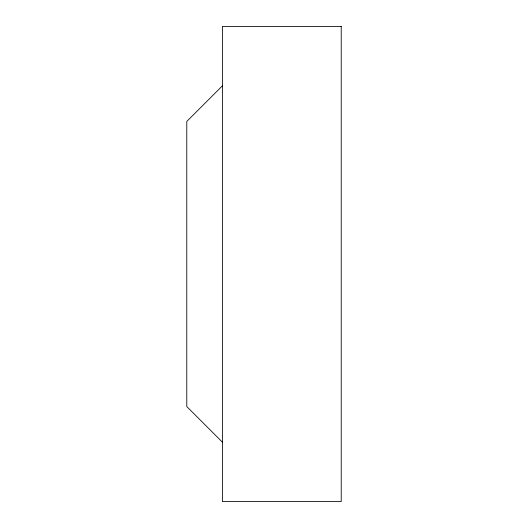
<?xml version="1.0" encoding="UTF-8"?>
<svg xmlns="http://www.w3.org/2000/svg" width="528" height="528" viewBox="0 0 528 528"><rect width="100%" height="100%" fill="white"/><g stroke="black" fill="none" stroke-linecap="round" stroke-linejoin="round"><path stroke-width="0.79" d="M222.42 85.8L186.78 121.44L186.78 406.56L222.42 442.2M341.22 26.4L222.42 26.4L222.42 501.6L341.22 501.6L341.22 26.4"/></g></svg>
